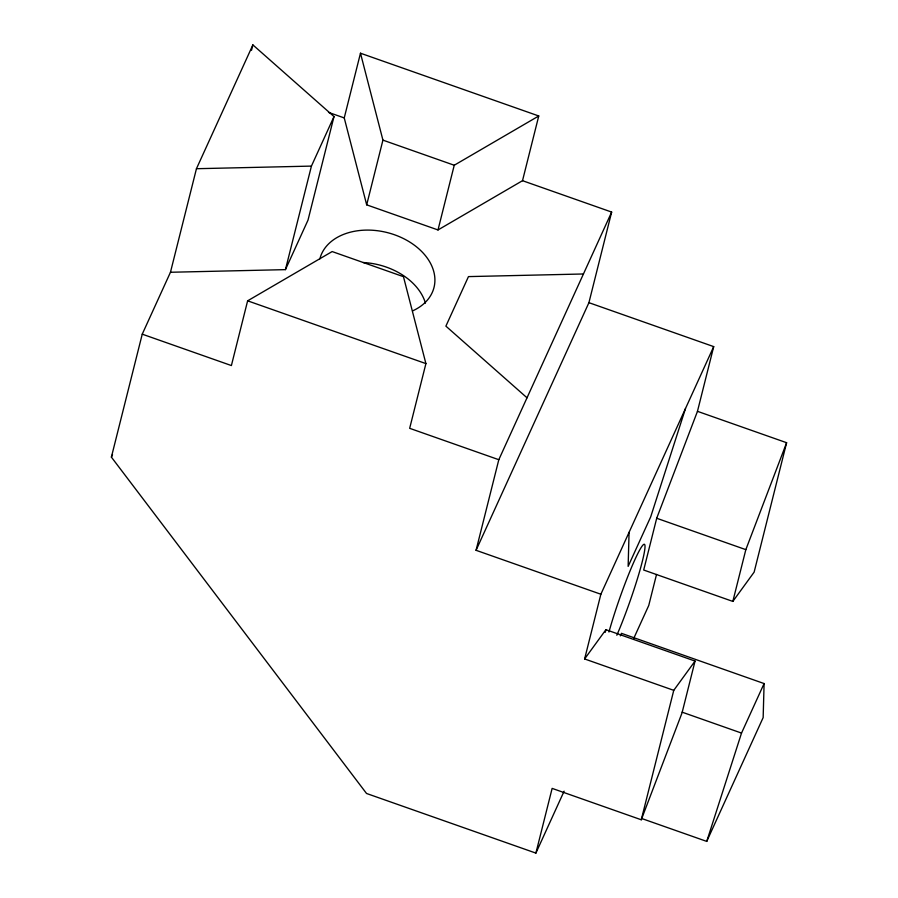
<?xml version="1.0" encoding="UTF-8"?>
<svg xmlns="http://www.w3.org/2000/svg" width="898" height="898" viewBox="0 0 898 898"><rect width="100%" height="100%" fill="white"/><g stroke="black" fill="none" stroke-linecap="round" stroke-linejoin="round"><path stroke-width="1.35" d="M629.071 532.334L628.14 566.38L650.702 516.855L685.5 408.523M620.316 635.874L621.472 633.337L764.097 683.558L763.154 717.592L706.737 841.404L642.025 818.628M564.112 791.194L535.893 853.1L366.53 793.473L111.386 457.127L142.243 334.168L170.463 272.262L196.449 168.712L252.877 44.9L334 116.572L308.014 220.111L285.441 269.636L170.463 272.262M251.519 50.277L252.877 44.9M584.62 658.952L605.914 629.689L695.052 661.074L673.758 690.337L584.62 658.952L600.863 594.24L476.063 550.306L498.805 459.709L409.668 428.324L425.91 363.6L403.46 276.674L332.148 251.563L247.624 300.83L231.392 365.553L142.243 334.168M285.441 269.636L311.426 166.096L334 116.572M344.237 117.919L360.48 53.206L538.755 115.977L522.513 180.689L438 229.955L366.687 204.845L344.237 117.919L328.511 112.385M366.687 204.845L382.93 140.133L360.48 53.206M438 229.955L454.242 165.243L538.755 115.977M476.063 550.306L588.92 302.671L611.65 212.074L522.513 180.689M535.893 853.1L552.135 788.388L641.273 819.773L682.053 712.844L695.052 661.074M605.241 632.338L605.914 629.689M697.465 411.329L656.696 518.258L643.698 570.028L732.835 601.413L754.129 572.138L786.614 442.714L697.465 411.329L713.708 346.617L588.92 302.671M656.528 574.462L648.749 605.476L633.775 638.321M641.273 819.773L673.758 690.337M732.835 601.413L745.834 549.643L786.614 442.714M706.737 841.404L741.524 733.082L764.097 683.558M111.386 457.127L112.519 454.646M498.805 459.709L611.65 212.074M600.863 594.24L713.708 346.617M196.449 168.712L311.426 166.096M583.442 273.98L468.464 276.606L445.891 326.131L527.014 397.792M382.93 140.133L454.242 165.243M247.624 300.83L425.91 363.6M656.696 518.258L745.834 549.643M682.098 712.159L741.524 733.082M319.879 258.837A58.841 41.836 14.1 0 1 406.85 240.338A58.841 41.836 14.1 0 1 412.597 310.888M363.151 262.53A58.841 41.836 14.1 0 1 425.439 303.142M608.956 632.012A58.841 5.354 -70.6 0 1 635.874 557.568A58.841 5.354 -70.6 0 1 642.586 560.33A58.841 5.354 -70.6 0 1 616.836 635.256"/></g></svg>
